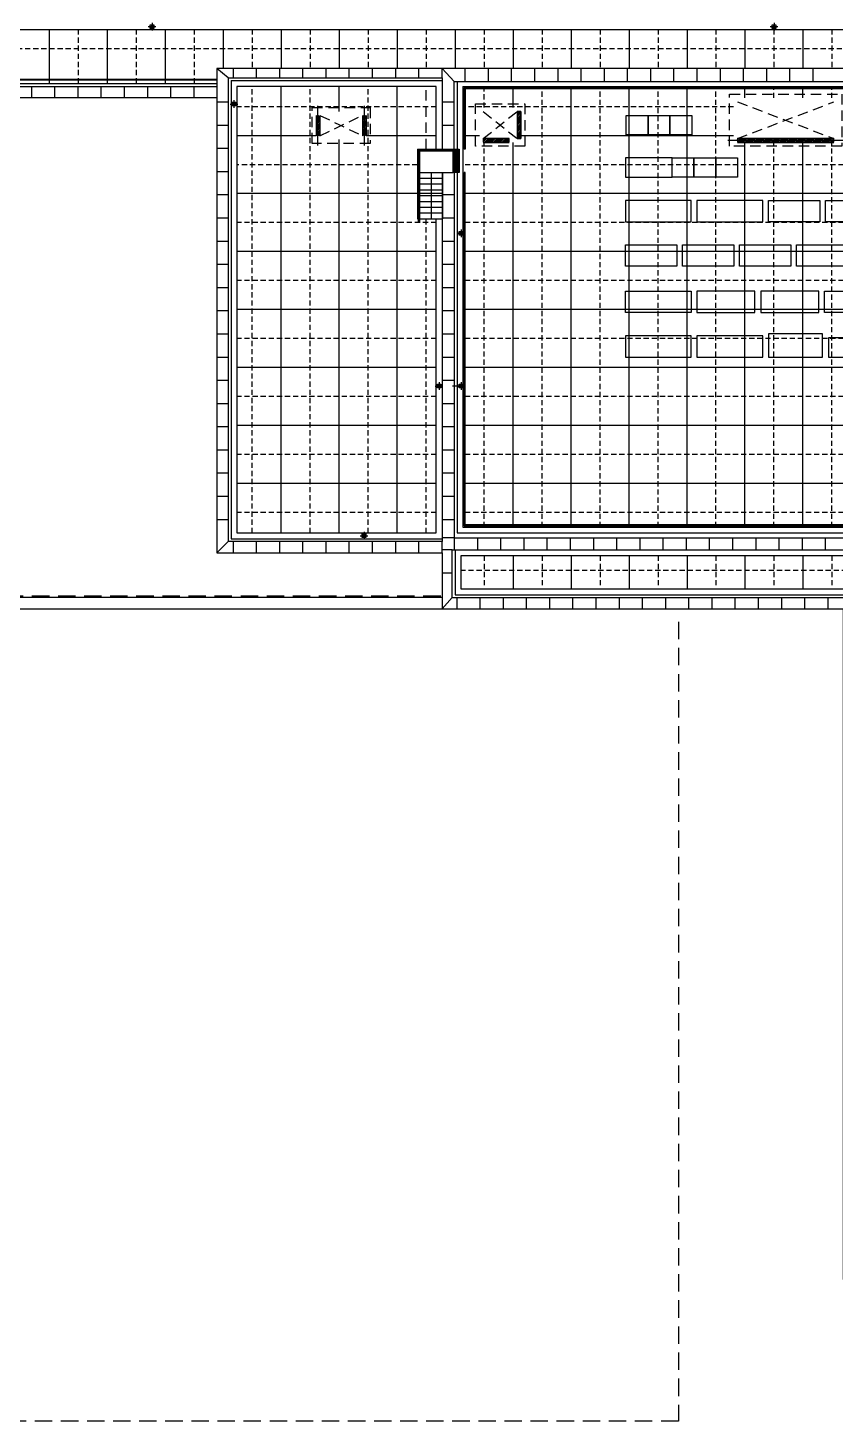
# Model space of a CAD drawing. Header units: millimetres. Extents: x 49154 to 181784, y 28275 to 149577.
# Drawn here: x 101941 to 143714, y 34455 to 106532 of the extents above; entities that cross this region are included whole.
import ezdxf

# ---------------------------------------------------------------- set-up
doc = ezdxf.new("R2010")
doc.units = ezdxf.units.MM
doc.header["$LTSCALE"] = 300
for name, pattern in [('CEN', [62, 60, -1, 0, -1]), ('H1', [1.5, 1, -0.5]), ('HID', [2.8, 1.8, -1])]:
    doc.linetypes.add(name, pattern=pattern)
for name, color, linetype in [('A-ELE', 7, 'Continuous'), ('A-ELE-4', 4, 'Continuous'), ('A-ELE-8', 8, 'Continuous'), ('A-ETC-HANDRAIL', 8, 'Continuous'), ('A-FIN', 6, 'Continuous'), ('A-FIN-HANDRAIL', 5, 'Continuous'), ('A-HAT', 251, 'Continuous'), ('A-SYM', 7, 'Continuous'), ('A-WALL', 3, 'Continuous'), ('A-지붕바닥', 251, 'Continuous'), ('BOUNDARY_추후 증축', 7, 'H1'), ('CEN', 1, 'CEN'), ('OPEN', 1, 'HID'), ('우수계획', 7, 'Continuous'), ('장비패드', 7, 'Continuous'), ('트랜치', 8, 'Continuous')]:
    doc.layers.add(name, color=color, linetype=linetype)
pattern_1 = [(45, (-10, 0), (-44.90128, 44.90128), [])]

# ---------------------------------------------------------------- blocks, each defined once
blk = doc.blocks.new('*U142')
at = {"layer": '트랜치'}
for p, q in [((50, 300), (50, 0)), ((100, 300), (100, 0)), ((150, 300), (150, 0)), ((200, 300), (200, 0)), ((250, 300), (250, 0)), ((300, 300), (300, 0)), ((350, 300), (350, 0)), ((400, 300), (400, 0)), ((450, 300), (450, 0)), ((500, 300), (500, 0)), ((550, 300), (550, 0)), ((600, 300), (600, 0)), ((650, 300), (650, 0)), ((700, 300), (700, 0)), ((750, 300), (750, 0)), ((800, 300), (800, 0)), ((850, 300), (850, 0)), ((900, 300), (900, 0)), ((950, 300), (950, 0)), ((1000, 300), (1000, 0)), ((1050, 300), (1050, 0)), ((1100, 300), (1100, 0)), ((1150, 300), (1150, 0)), ((1200, 300), (1200, 0))]:
    blk.add_line(p, q, dxfattribs=at)
at = {"layer": '트랜치', "color": 0}
blk.add_lwpolyline([(0, 300), (1200, 300), (1200, 0), (0, 0)], close=True, dxfattribs=at)
blk = doc.blocks.new('A$Cacae0627')
at = {"layer": '우수계획', "color": 1}
for p, q in [((-528, 0), (528, 0)), ((0, 528), (0, -528))]:
    blk.add_line(p, q, dxfattribs=at)
at = {"layer": '우수계획', "color": 6, "lineweight": -3}
blk.add_lwpolyline([(-250, 250), (250, 250), (250, -250), (-250, -250)], close=True, dxfattribs=at)
blk.add_circle((0, 0), 167, dxfattribs=at)
blk = doc.blocks.new('2MF_기계장비패드')
at = {"layer": '장비패드', "elevation": 0}
for points in [[(-20250, 7600), (-19120, 7600), (-19120, 6600), (-20250, 6600)], [(-19120, 7600), (-17990, 7600), (-17990, 6600), (-19120, 6600)], [(-17990, 7600), (-16860, 7600), (-16860, 6600), (-17990, 6600)], [(-20290, 4400), (-17880, 4400), (-17880, 5400), (-20290, 5400)], [(-16750, 4400), (-17880, 4400), (-17880, 5400), (-16750, 5400)], [(-15620, 4400), (-16750, 4400), (-16750, 5400), (-15620, 5400)], [(-14490, 4400), (-15620, 4400), (-15620, 5400), (-14490, 5400)], [(-16890, 3200), (-20290, 3200), (-20290, 2100), (-16890, 2100)], [(-13190, 3200), (-16590, 3200), (-16590, 2100), (-13190, 2100)], [(-10240, 2100), (-12890, 2100), (-12890, 3200), (-10240, 3200)], [(-7290, 2100), (-9940, 2100), (-9940, 3200), (-7290, 3200)], [(-4340, 2100), (-6990, 2100), (-6990, 3200), (-4340, 3200)], [(-1390, 2100), (-4040, 2100), (-4040, 3200), (-1390, 3200)], [(-17640, -200), (-20290, -200), (-20290, 900), (-17640, 900)], [(-14690, -200), (-17340, -200), (-17340, 900), (-14690, 900)], [(-11740, -200), (-14390, -200), (-14390, 900), (-11740, 900)], [(-8790, -200), (-11440, -200), (-11440, 900), (-8790, 900)], [(-5840, -200), (-8490, -200), (-8490, 900), (-5840, 900)], [(-2890, -200), (-5540, -200), (-5540, 900), (-2890, 900)], [(-16890, -2600), (-20290, -2600), (-20290, -1500), (-16890, -1500)], [(-16590, -2600), (-13590, -2600), (-13590, -1500), (-16590, -1500)], [(-13290, -2600), (-10290, -2600), (-10290, -1500), (-13290, -1500)], [(-7340, -2600), (-9990, -2600), (-9990, -1500), (-7340, -1500)], [(-4390, -2600), (-7040, -2600), (-7040, -1500), (-4390, -1500)], [(-4090, -2600), (-2250, -2600), (-2250, -1500), (-4090, -1500)], [(-16890, -3800), (-20290, -3800), (-20290, -4900), (-16890, -4900)], [(-13190, -3800), (-16590, -3800), (-16590, -4900), (-13190, -4900)], [(-10090, -3700), (-12890, -3700), (-12890, -4900), (-10090, -4900)], [(-9790, -4900), (-7380, -4900), (-7380, -3900), (-9790, -3900)], [(-6580, -4900), (-4740, -4900), (-4740, -3900), (-6580, -3900)], [(-4740, -4900), (-3300, -4900), (-3300, -3900), (-4740, -3900)], [(-3300, -4900), (-1830, -4900), (-1830, -3900), (-3300, -3900)], [(-130, -17205), (870, -17205), (870, -19105), (-130, -19105)]]:
    blk.add_lwpolyline(points, close=True, dxfattribs=at)

msp = doc.modelspace()

# ---------------------------------------------------------------- hatches: boundary and pattern name
at = {"layer": 'A-HAT'}
h = msp.add_hatch(dxfattribs=at)
h.set_pattern_fill('ANSI31', color=252, scale=20)
h.paths.add_polyline_path([(116863.6, 102005), (117053.6, 102005), (117053.6, 100955), (116863.6, 100955)])
h = msp.add_hatch(dxfattribs=at)
h.set_pattern_fill('ANSI31', color=252, scale=20)
h.set_pattern_definition(pattern_1)
h.paths.add_polyline_path([(119253.6, 102005), (119443.6, 102005), (119443.6, 100955), (119253.6, 100955)])
h = msp.add_hatch(dxfattribs=at)
h.set_pattern_fill('ANSI31', color=252, scale=20)
h.set_pattern_definition(pattern_1)
h.paths.add_polyline_path([(127253.6, 102205), (127253.6, 100805), (127443.6, 100805), (127443.6, 102205)])
h = msp.add_hatch(dxfattribs=at)
h.set_pattern_fill('ANSI31', color=252, scale=20)
h.paths.add_polyline_path([(125503.6, 100615), (126853.6, 100615), (126853.6, 100805), (125503.6, 100805)])
h = msp.add_hatch(dxfattribs=at)
h.set_pattern_fill('ANSI31', color=252, scale=20)
h.paths.add_polyline_path([(138653.6, 100615), (143653.6, 100615), (143653.6, 100805), (138653.6, 100805)])

# ---------------------------------------------------------------- linework, layer by layer
at = {"layer": 'A-ELE', "ltscale": 10}
for p, q in [((111723.6, 104435), (111723.6, 79375)), ((123403.6, 104435), (111723.6, 104435)), ((112303.6, 103955), (112303.6, 79955)), ((97603.6, 103505), (111723.6, 103505)), ((124003.6, 100255), (124003.6, 103755)), ((97023.6, 102925), (111723.6, 102925)), ((122103.6, 100255), (122103.6, 96655)), ((122103.6, 100255), (124003.6, 100255)), ((122103.6, 99055), (122153.6, 99055)), ((122103.6, 98755), (122153.6, 98755)), ((122203.6, 99055), (123953.6, 99055)), ((122203.6, 98755), (123403.6, 98755)), ((123403.6, 99055), (123403.6, 96655)), ((124003.6, 99055), (124003.6, 80155)), ((122103.6, 98455), (122153.6, 98455)), ((122103.6, 98155), (122153.6, 98155)), ((122203.6, 98455), (123403.6, 98455)), ((122203.6, 98155), (123403.6, 98155)), ((122103.6, 97855), (122153.6, 97855)), ((122103.6, 97555), (122153.6, 97555)), ((122203.6, 97855), (123403.6, 97855)), ((122203.6, 97555), (123403.6, 97555)), ((122103.6, 97255), (122153.6, 97255)), ((122103.6, 96955), (122153.6, 96955)), ((122103.6, 96655), (122153.6, 96655)), ((122203.6, 97255), (123403.6, 97255)), ((122203.6, 96955), (123403.6, 96955)), ((122203.6, 96655), (123403.6, 96655)), ((124003.6, 80155), (159103.6, 80155)), ((111723.6, 79375), (123373.6, 79375)), ((123903.6, 77055), (144753.6, 77055))]:
    msp.add_line(p, q, dxfattribs=at)
at = {"layer": 'A-ELE'}
msp.add_line((124003.6, 103755), (146203.6, 103755), dxfattribs=at)
at = {"layer": 'A-ELE', "ltscale": 10}
for points in [[(112303.6, 103955), (123373.6, 103955), (123373.6, 100255)], [(146203.6, 104405), (146203.6, 104435), (123403.6, 104435)], [(123373.6, 99055), (123373.6, 79955), (112303.6, 79955)], [(123373.6, 79375), (123373.6, 76475), (144123.6, 76475), (144123.6, 41775), (174212.1, 41775)]]:
    msp.add_lwpolyline(points, dxfattribs=at)
at = {"layer": 'A-ELE'}
msp.add_lwpolyline([(123903.6, 77055), (123903.6, 79525), (159733.6, 79525), (159733.6, 99055)], dxfattribs=at)
at = {"layer": 'A-ELE-4', "linetype": 'HID', "elevation": 0}
for points in [[(138253.6, 103105), (144053.6, 103105), (144053.6, 100405), (138253.6, 100405)], [(116653.6, 102405), (119653.6, 102405), (119653.6, 100555), (116653.6, 100555)], [(125103.6, 102605), (127653.6, 102605), (127653.6, 100405), (125103.6, 100405)]]:
    msp.add_lwpolyline(points, close=True, dxfattribs=at)
at = {"layer": 'A-ELE-8', "color": 251}
for p, q in [((91823.6, 76475), (123373.6, 76475)), ((123373.6, 77055), (92403.6, 77055))]:
    msp.add_line(p, q, dxfattribs=at)
at = {"layer": 'A-ETC-HANDRAIL'}
for p, q in [((112453.6, 103805), (123373.6, 103805)), ((112573.6, 103955), (112573.6, 104435)), ((113773.6, 103955), (113773.6, 104435)), ((114973.6, 103955), (114973.6, 104435)), ((116173.6, 103955), (116173.6, 104435)), ((117373.6, 103955), (117373.6, 104435)), ((118573.6, 103955), (118573.6, 104435)), ((119773.6, 103955), (119773.6, 104435)), ((120973.6, 103955), (120973.6, 104435)), ((122173.6, 103955), (122173.6, 104435)), ((123373.6, 103955), (123373.6, 104435)), ((123373.6, 104435), (124003.6, 103755)), ((124573.6, 103755), (124573.6, 104435)), ((125773.6, 103755), (125773.6, 104435)), ((126973.6, 103755), (126973.6, 104435)), ((128173.6, 103755), (128173.6, 104435)), ((129373.6, 103755), (129373.6, 104435)), ((130573.6, 103755), (130573.6, 104435)), ((131773.6, 103755), (131773.6, 104435)), ((132973.6, 103755), (132973.6, 104435)), ((134173.6, 103755), (134173.6, 104435)), ((135373.6, 103755), (135373.6, 104435)), ((136573.6, 103755), (136573.6, 104435)), ((137773.6, 103755), (137773.6, 104435)), ((138973.6, 103755), (138973.6, 104435)), ((140173.6, 103755), (140173.6, 104435)), ((141373.6, 103755), (141373.6, 104435)), ((142573.6, 103755), (142573.6, 104435)), ((97753.6, 103655), (111723.6, 103655)), ((102123.6, 103505), (102123.6, 102925)), ((103323.6, 103505), (103323.6, 102925)), ((104523.6, 103505), (104523.6, 102925)), ((105723.6, 103505), (105723.6, 102925)), ((106923.6, 103505), (106923.6, 102925)), ((108123.6, 103505), (108123.6, 102925)), ((109323.6, 103505), (109323.6, 102925)), ((110523.6, 103505), (110523.6, 102925)), ((123073.6, 103505), (112753.6, 103505)), ((111723.6, 102705), (112303.6, 102705)), ((123373.6, 102705), (124003.6, 102705)), ((111723.6, 101505), (112303.6, 101505)), ((123373.6, 101505), (124003.6, 101505)), ((111723.6, 100305), (112303.6, 100305)), ((122153.6, 96455), (122153.6, 100205)), ((122153.6, 100205), (123953.6, 100205)), ((123953.6, 100205), (123953.6, 100155)), ((123953.6, 100155), (122203.6, 100155)), ((122203.6, 100155), (122203.6, 96455)), ((111723.6, 99105), (112303.6, 99105)), ((111723.6, 97905), (112303.6, 97905)), ((123373.6, 97905), (124003.6, 97905)), ((111723.6, 96705), (112303.6, 96705)), ((123373.6, 96705), (124003.6, 96705)), ((122203.6, 96455), (122153.6, 96455)), ((111723.6, 95505), (112303.6, 95505)), ((123373.6, 95505), (124003.6, 95505)), ((111723.6, 94305), (112303.6, 94305)), ((123373.6, 94305), (124003.6, 94305)), ((111723.6, 93105), (112303.6, 93105)), ((123373.6, 93105), (124003.6, 93105)), ((111723.6, 91905), (112303.6, 91905)), ((123373.6, 91905), (124003.6, 91905)), ((111723.6, 90705), (112303.6, 90705)), ((123373.6, 90705), (124003.6, 90705)), ((111723.6, 89505), (112303.6, 89505)), ((123373.6, 89505), (124003.6, 89505)), ((111723.6, 88305), (112303.6, 88305)), ((123373.6, 88305), (124003.6, 88305)), ((111723.6, 87105), (112303.6, 87105)), ((123373.6, 87105), (124003.6, 87105)), ((111723.6, 85905), (112303.6, 85905)), ((123373.6, 85905), (124003.6, 85905)), ((111723.6, 84705), (112303.6, 84705)), ((123373.6, 84705), (124003.6, 84705)), ((111723.6, 83505), (112303.6, 83505)), ((123373.6, 83505), (124003.6, 83505)), ((111723.6, 82305), (112303.6, 82305)), ((123373.6, 82305), (124003.6, 82305)), ((111723.6, 81105), (112303.6, 81105)), ((123373.6, 81105), (124003.6, 81105)), ((124003.6, 80155), (123403.6, 80155)), ((124003.6, 80155), (124003.6, 79525)), ((124153.6, 80405), (159103.6, 80405)), ((124453.6, 80705), (158853.6, 80705)), ((125203.6, 80155), (125203.6, 79525)), ((126403.6, 80155), (126403.6, 79525)), ((127603.6, 80155), (127603.6, 79525)), ((128803.6, 80155), (128803.6, 79525)), ((130003.6, 80155), (130003.6, 79525)), ((131203.6, 80155), (131203.6, 79525)), ((132403.6, 80155), (132403.6, 79525)), ((133603.6, 80155), (133603.6, 79525)), ((134803.6, 80155), (134803.6, 79525)), ((136003.6, 80155), (136003.6, 79525)), ((137203.6, 80155), (137203.6, 79525)), ((138403.6, 80155), (138403.6, 79525)), ((139603.6, 80155), (139603.6, 79525)), ((140803.6, 80155), (140803.6, 79525)), ((142003.6, 80155), (142003.6, 79525)), ((143203.6, 80155), (143203.6, 79525)), ((111723.6, 79375), (112303.6, 79955)), ((112573.6, 79375), (112573.6, 79955)), ((113773.6, 79375), (113773.6, 79955)), ((114973.6, 79375), (114973.6, 79955)), ((116173.6, 79375), (116173.6, 79955)), ((117373.6, 79375), (117373.6, 79955)), ((118573.6, 79375), (118573.6, 79955)), ((119773.6, 79375), (119773.6, 79955)), ((120973.6, 79375), (120973.6, 79955)), ((122173.6, 79375), (122173.6, 79955)), ((123373.6, 79375), (123373.6, 79955)), ((123903.6, 79525), (123373.6, 79525)), ((123903.6, 78325), (123373.6, 78325)), ((124148.6, 76475), (124148.6, 77055)), ((125348.6, 76475), (125348.6, 77055)), ((126548.6, 76475), (126548.6, 77055)), ((127748.6, 76475), (127748.6, 77055)), ((128948.6, 76475), (128948.6, 77055)), ((130148.6, 76475), (130148.6, 77055)), ((131348.6, 76475), (131348.6, 77055)), ((132548.6, 76475), (132548.6, 77055)), ((133748.6, 76475), (133748.6, 77055)), ((134948.6, 76475), (134948.6, 77055)), ((136148.6, 76475), (136148.6, 77055)), ((137348.6, 76475), (137348.6, 77055)), ((138548.6, 76475), (138548.6, 77055)), ((139748.6, 76475), (139748.6, 77055)), ((140948.6, 76475), (140948.6, 77055)), ((142148.6, 76475), (142148.6, 77055)), ((143348.6, 76475), (143348.6, 77055))]:
    msp.add_line(p, q, dxfattribs=at)
at = {"layer": 'A-FIN'}
for p, q in [((116853.6, 102005), (116853.6, 100955)), ((119453.6, 102005), (119453.6, 100955)), ((127453.6, 102205, 0), (127453.6, 100805, 0)), ((125503.6, 100605, 0), (126853.6, 100605, 0)), ((138653.6, 100605), (143653.6, 100605))]:
    msp.add_line(p, q, dxfattribs=at)
at = {"layer": 'A-FIN-HANDRAIL', "elevation": 0}
msp.add_lwpolyline([(111723.6, 103825), (97923.6, 103825), (97923.6, 106755), (97973.6, 106755), (97973.6, 103875), (111723.6, 103875)], dxfattribs=at)
at = {"layer": 'A-FIN-HANDRAIL'}
for points in [[(146203.6, 103385), (124573.6, 103385), (124573.6, 100255), (124523.6, 100255), (124523.6, 103435), (146203.6, 103435)], [(158733.6, 99055), (158733.6, 80825), (124573.6, 80825), (124573.6, 99055), (124523.6, 99055), (124523.6, 80775), (158783.6, 80775), (158783.6, 99055)]]:
    msp.add_lwpolyline(points, dxfattribs=at)
at = {"layer": 'A-HAT'}
for p, q in [((112303.6, 103955), (111723.6, 104435)), ((123403.6, 80105), (123393.6, 80105)), ((123903.6, 77055), (123373.6, 76475))]:
    msp.add_line(p, q, dxfattribs=at)
at = {"layer": 'A-SYM'}
msp.add_line((122803.6, 99055), (122803.6, 96655), dxfattribs=at)
at = {"layer": 'A-WALL'}
for p, q in [((116863.6, 102005), (116863.6, 100955)), ((117053.6, 102005), (117053.6, 100955)), ((119253.6, 102005), (119253.6, 100955)), ((119443.6, 102005), (119443.6, 100955))]:
    msp.add_line(p, q, dxfattribs=at)
at = {"layer": 'A-WALL', "elevation": 0}
for points in [[(127253.6, 102205), (127253.6, 100805), (127443.6, 100805), (127443.6, 102205)], [(125503.6, 100615), (126853.6, 100615), (126853.6, 100805), (125503.6, 100805)], [(138653.6, 100615), (143653.6, 100615), (143653.6, 100805), (138653.6, 100805)]]:
    msp.add_lwpolyline(points, close=True, dxfattribs=at)
at = {"layer": 'A-지붕바닥'}
for p, q in [((103048.6, 106455), (103048.6, 103655)), ((106048.6, 106455), (106048.6, 103655)), ((109048.6, 106455), (109048.6, 103655)), ((112048.6, 106455), (112048.6, 104415)), ((115048.6, 106455), (115048.6, 104415)), ((118048.6, 106455), (118048.6, 104415)), ((121048.6, 106455), (121048.6, 104415)), ((124048.6, 106455), (124048.6, 104415)), ((127048.6, 106455), (127048.6, 104415)), ((130048.6, 106455), (130048.6, 104415)), ((133048.6, 106455), (133048.6, 104415)), ((136048.6, 106455), (136048.6, 104415)), ((139048.6, 106455), (139048.6, 104415)), ((142048.6, 106455), (142048.6, 104415)), ((115048.6, 80405), (115048.6, 103505)), ((118048.6, 102205), (118048.6, 103505)), ((121048.6, 80405), (121048.6, 103505)), ((127048.6, 102405), (127048.6, 103505)), ((130048.6, 80705), (130048.6, 103505)), ((133048.6, 80705), (133048.6, 103505)), ((136048.6, 80705), (136048.6, 103505)), ((139048.6, 102905), (139048.6, 103505)), ((142048.6, 102905), (142048.6, 103505)), ((116863.6, 100955), (112753.6, 100955)), ((123073.6, 100955), (119443.6, 100955)), ((125303.6, 100955), (124453.6, 100955)), ((138453.6, 100955), (127453.6, 100955)), ((118048.6, 80405), (118048.6, 100755)), ((127048.6, 80705), (127048.6, 100605)), ((139048.6, 80705), (139048.6, 100605)), ((142048.6, 80705), (142048.6, 100605)), ((123393.6, 97955), (112753.6, 97955)), ((158853.6, 97955), (124453.6, 97955)), ((123073.6, 94955), (112753.6, 94955)), ((158853.6, 94955), (124453.6, 94955)), ((123073.6, 91955), (112753.6, 91955)), ((158853.6, 91955), (124453.6, 91955)), ((124573.6, 91955), (124453.6, 91955)), ((123073.6, 88955), (112753.6, 88955)), ((158853.6, 88955), (124453.6, 88955)), ((123073.6, 85955), (112753.6, 85955)), ((158853.6, 85955), (124453.6, 85955)), ((123073.6, 82955), (112753.6, 82955)), ((158853.6, 82955), (124453.6, 82955)), ((127048.6, 79225), (127048.6, 77555)), ((130048.6, 79225), (130048.6, 77555)), ((133048.6, 79225), (133048.6, 77555)), ((136048.6, 79225), (136048.6, 77555)), ((139048.6, 79225), (139048.6, 77555)), ((142048.6, 79225), (142048.6, 77555))]:
    msp.add_line(p, q, dxfattribs=at)
at = {"layer": 'A-지붕바닥', "linetype": 'HID', "ltscale": 0.5}
for p, q in [((104548.6, 106455), (104548.6, 103655)), ((107548.6, 106455), (107548.6, 103655)), ((110548.6, 106455), (110548.6, 103655)), ((113548.6, 106455), (113548.6, 104415)), ((116548.6, 106455), (116548.6, 104415)), ((119548.6, 106455), (119548.6, 104415)), ((122548.6, 106455), (122548.6, 104415)), ((125548.6, 106455), (125548.6, 104415)), ((128548.6, 106455), (128548.6, 104415)), ((131548.6, 106455), (131548.6, 104415)), ((134548.6, 106455), (134548.6, 104415)), ((137548.6, 106455), (137548.6, 104415)), ((140548.6, 106455), (140548.6, 104415)), ((143548.6, 106455), (143548.6, 104415)), ((166743.6, 105455), (97753.6, 105455)), ((113548.6, 80405), (113548.6, 103505)), ((116548.6, 80405), (116548.6, 103505)), ((119548.6, 80405), (119548.6, 103505)), ((125548.6, 102405), (125548.6, 103505)), ((128548.6, 80705), (128548.6, 103505)), ((131548.6, 80705), (131548.6, 103505)), ((134548.6, 80705), (134548.6, 103505)), ((137548.6, 80705), (137548.6, 103505)), ((140548.6, 102905), (140548.6, 103505)), ((143548.6, 102905), (143548.6, 103505)), ((123073.6, 102455), (112753.6, 102455)), ((138453.6, 102455), (124453.6, 102455)), ((125548.6, 80705), (125548.6, 100605)), ((140548.6, 80705), (140548.6, 100605)), ((143548.6, 80705), (143548.6, 100605)), ((122103.6, 99455), (112753.6, 99455)), ((124253.6, 99455), (124203.6, 99455)), ((158853.6, 99455), (124453.6, 99455)), ((122548.6, 80405), (122548.6, 96655)), ((123073.6, 96455), (112753.6, 96455)), ((158853.6, 96455), (124453.6, 96455)), ((123073.6, 93455), (112753.6, 93455)), ((158853.6, 93455), (124453.6, 93455)), ((124573.6, 93455), (124453.6, 93455)), ((123073.6, 90455), (112753.6, 90455)), ((158853.6, 90455), (124453.6, 90455)), ((124573.6, 90455), (124453.6, 90455)), ((123073.6, 87455), (112753.6, 87455)), ((158853.6, 87455), (124453.6, 87455)), ((123073.6, 84455), (112753.6, 84455)), ((158853.6, 84455), (124453.6, 84455)), ((123073.6, 81455), (112753.6, 81455)), ((158853.6, 81455), (124453.6, 81455)), ((125548.6, 79225), (125548.6, 77555)), ((128548.6, 79225), (128548.6, 77555)), ((131548.6, 79225), (131548.6, 77555)), ((134548.6, 79225), (134548.6, 77555)), ((137548.6, 79225), (137548.6, 77555)), ((140548.6, 79225), (140548.6, 77555)), ((143548.6, 79225), (143548.6, 77555)), ((171628.6, 78455), (124353.6, 78455))]:
    msp.add_line(p, q, dxfattribs=at)
at = {"layer": 'A-지붕바닥', "linetype": 'HID'}
msp.add_line((122548.6, 100255), (122548.6, 103505), dxfattribs=at)
at = {"layer": 'BOUNDARY_추후 증축', "ltscale": 3, "elevation": 0}
msp.add_lwpolyline([(135603.6, 75805), (135603.6, 34455), (49503.6, 34455), (49503.6, 77155), (123373.6, 77155)], dxfattribs=at)
at = {"layer": 'CEN'}
for p, q in [((116953.6, 100455), (116953.6, 102505)), ((119353.6, 100455), (119353.6, 102505)), ((144153.6, 100705), (138153.6, 100705))]:
    msp.add_line(p, q, dxfattribs=at)
at = {"layer": 'OPEN'}
for p, q in [((138653.6, 100805), (143653.6, 102705)), ((138653.6, 102705), (143653.6, 100805)), ((117053.6, 100955), (119253.6, 102005)), ((117053.6, 102005), (119253.6, 100955)), ((125503.6, 100805, 0), (127253.6, 102205, 0)), ((125503.6, 102205, 0), (127253.6, 100805, 0))]:
    msp.add_line(p, q, dxfattribs=at)
at = {"layer": '트랜치'}
for p, q in [((97753.6, 106455), (166723.6, 106455)), ((112453.6, 103805), (112453.6, 80105)), ((112753.6, 103505), (112753.6, 80405)), ((124153.6, 103755), (124153.6, 100255)), ((124453.6, 103505), (146203.6, 103505)), ((124453.6, 103505), (124453.6, 80705)), ((124153.6, 99055), (124153.6, 80405)), ((112453.6, 80105), (123403.6, 80105))]:
    msp.add_line(p, q, dxfattribs=at)
for points in [[(124053.6, 79525), (159733.6, 79525), (159733.6, 103805)], [(123073.6, 100255), (123073.6, 103505)], [(112753.6, 80405), (123073.6, 80405), (123073.6, 96655)], [(160033.6, 96655), (160033.6, 79225), (124353.6, 79225), (124353.6, 77505), (145203.6, 77505), (145203.6, 42855), (173027.5, 42855)], [(124266.1, 88005), (123913, 88005)], [(124053.6, 79525), (124053.6, 77205), (144903.6, 77205), (144903.6, 42555), (173356.2, 42555)]]:
    msp.add_lwpolyline(points, dxfattribs=at)

# ---------------------------------------------------------------- block references
at = {"layer": 'A-SYM', "xscale": 0.3749999999999939, "yscale": 0.3749999999999939, "zscale": 0.3749999999999939}
for p in [(108371.9, 106601), (140551.5, 106601), (112603.6, 102587.5), (124359.8, 95905), (123223.6, 88005), (124359.8, 88005), (119339.9, 80255)]:
    msp.add_blockref('A$Cacae0627', p, dxfattribs=at)
at = {"layer": '장비패드'}
msp.add_blockref('2MF_기계장비패드', (153153.6, 94405), dxfattribs=at)
at = {"layer": '트랜치', "color": 0, "rotation": 270}
msp.add_blockref('*U142', (123953.6, 100255), dxfattribs=at)

doc.saveas('drawing.dxf')
